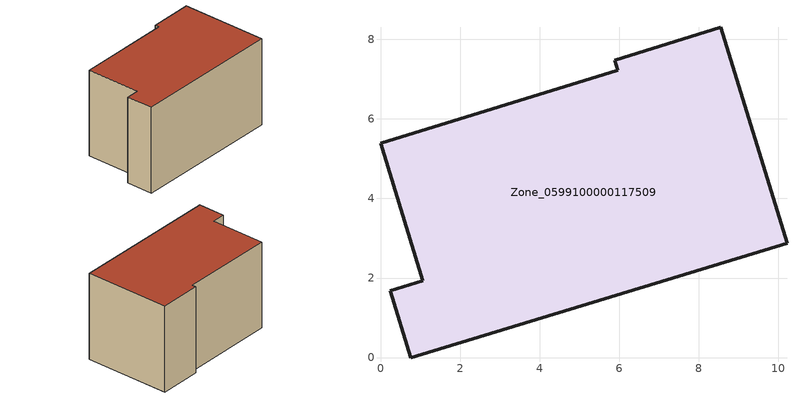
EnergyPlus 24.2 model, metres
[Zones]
Zone_0599100000117509
 floor ground (C_G): 5.97,7.22 5.89,7.48 8.55,8.3 10.22,2.88 0.76,0 0.24,1.68 1.06,1.93 0,5.39 z0
 wall outside (C_F): 1.06,1.93 0.24,1.68 0.76,0 10.22,2.88 8.55,8.3 5.89,7.48 5.97,7.22 0,5.39 1.06,1.93 z0:5.79
 roof outside (C_R): 10.22,2.88 8.55,8.3 5.89,7.48 5.97,7.22 0,5.39 1.06,1.93 0.24,1.68 0.76,0 z5.79
[BUILDING]
Pand.0599100000117509: North Axis=0; Terrain=City; Loads Convergence Tolerance Value=0.04; Temperature Convergence Tolerance Value=0.4; Solar Distribution=FullExterior; Maximum Number of Warmup Days=25; Minimum Number of Warmup Days=1
[Site:Location]
Rotterdam.The.Hague.AP_ZH_NLD Design_Conditions: Latitude=51.96; Longitude=4.45; Time Zone=1; Elevation=-4.5
[SITE:GROUNDTEMPERATURE:BUILDINGSURFACE]
18, 18, 18, 18, 18, 18, 18, 18, 18, 18, 18, 18
[MATERIAL] Thermal Absorptance=0.9; Solar Absorptance=0.7; Visible Absorptance=0.7
Name | Roughness | Thickness | Conductivity | Density | Specific Heat
G.TI.1975-1991 | MediumSmooth | 0.15 | 0.288461 | 540 | 1210
F.TI.1975-1991 | Rough | 0.3 | 0.230769 | 1920 | 840
R.TI.1975-1991 | MediumRough | 0.2 | 0.153846 | 1500 | 1000
[CONSTRUCTION]
C_G: G.TI.1975-1991
C_F: F.TI.1975-1991
C_R: R.TI.1975-1991
[ZONE]
Zone_0599100000117509: Type=1; Multiplier=1; Ceiling Height=Autocalculate; Volume=Autocalculate; Floor Area=autocalculate; Part of Total Floor Area=Yes
[ZONEINFILTRATION:DESIGNFLOWRATE]
Infil_Zone_0599100000117509: Zone or ZoneList or Space or SpaceList=Zone_0599100000117509; Schedule=AlwaysOn; Design Flow Rate Calculation Method=Flow/Area; Flow Rate per Floor Area=0.003; Constant Term Coefficient=1; Temperature Term Coefficient=0; Velocity Term Coefficient=0; Velocity Squared Term Coefficient=0
[HVACTEMPLATE:ZONE:IDEALLOADSAIRSYSTEM]
Zone_0599100000117509: Maximum Heating Supply Air Temperature=50; Minimum Cooling Supply Air Temperature=13; Maximum Heating Supply Air Humidity Ratio=0.0156; Minimum Cooling Supply Air Humidity Ratio=0.0077; Heating Limit=NoLimit; Cooling Limit=NoLimit; Dehumidification Control Type=ConstantSensibleHeatRatio; Cooling Sensible Heat Ratio=0.7; Dehumidification Setpoint=60; Humidification Control Type=None; Humidification Setpoint=30; Outdoor Air Method=None; Outdoor Air Flow Rate per Person=0.00944; Outdoor Air Flow Rate per Zone Floor Area=0; Outdoor Air Flow Rate per Zone=0; Demand Controlled Ventilation Type=None; Outdoor Air Economizer Type=NoEconomizer; Heat Recovery Type=None; Sensible Heat Recovery Effectiveness=0.7; Latent Heat Recovery Effectiveness=0.65
[ZONECONTROL:THERMOSTAT]
ThermostatControl_Zone_0599100000117509: Zone or ZoneList=Zone_0599100000117509; Control Type Schedule=DualSetpointControlType; Control 1=Thermostat_Zone_0599100000117509; Temperature Difference Between Cutout And Setpoint=0
[THERMOSTATSETPOINT:DUALSETPOINT]
Thermostat_Zone_0599100000117509: Heating Setpoint Temperature Schedule=HeatingSetpoint_Zone_0599100000117509; Cooling Setpoint Temperature Schedule=CoolingSetpoint_Zone_0599100000117509
[SCHEDULE:COMPACT]
HeatingSetpoint_Zone_0599100000117509: Through: 12/31, For: AllDays, Until: 24:00, 21
CoolingSetpoint_Zone_0599100000117509: Through: 12/31, For: AllDays, Until: 24:00, 24
DualSetpointControlType: Through: 12/31, For: AllDays, Until: 24:00, 4
AlwaysOn: Through: 12/31, For: AllDays, Until: 24:00, 1
